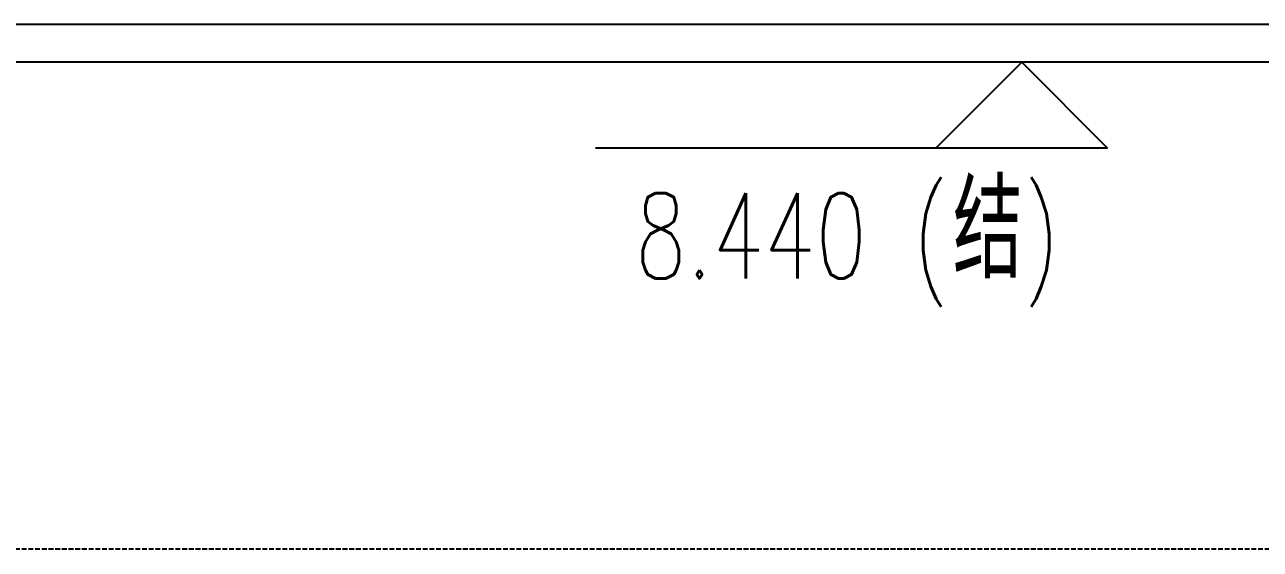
# Model space of a CAD drawing. Extents: x -1899985 to 1774885, y 556286 to 2175695.
# Drawn here: x -1757773 to -1756479, y 576187 to 576737 of the extents above; entities that cross this region are included whole.
import ezdxf

# ---------------------------------------------------------------- set-up
doc = ezdxf.new("R2010")
doc.units = 0
doc.header["$LTSCALE"] = 10
doc.header["$MEASUREMENT"] = 0
doc.linetypes.add('20剖面图$0$__DASH', pattern=[0.35, 0.25, -0.1])
doc.linetypes.add('20剖面图$0$DOTE', pattern=[2.42, 2, -0.2, 0.02, -0.2])
for name, color, linetype in [('20剖面图$0$A-AXIS-DOTE', 14, '20剖面图$0$DOTE'), ('20剖面图$0$A-LIN-V', 9, 'Continuous'), ('20剖面图$0$DIM_ELEV', 3, 'Continuous'), ('20剖面图$0$FHSGH10105-主梁-06', 7, 'Continuous'), ('20剖面图$0$PUB_TEXT', 7, 'Continuous'), ('A-LIN-V', 9, 'Continuous')]:
    doc.layers.add(name, color=color, linetype=linetype)
doc.styles.add('20剖面图$0$_TCH_DIM', font='SIMPLEX', dxfattribs={"bigfont": 'GBCBIG'})

# ---------------------------------------------------------------- blocks, each defined once
blk = doc.blocks.new('20剖面图$0$3243243')
at = {"layer": '20剖面图$0$FHSGH10105-主梁-06', "color": 4, "linetype": 'Continuous'}
for p, q in [((1562724.4, 576111.8), (1570255.4, 576111.8)), ((1562731.1, 576072.5), (1570255.4, 576072.5))]:
    blk.add_line(p, q, dxfattribs=at)
blk = doc.blocks.new('20剖面图$0$b234swerwr')
at = {"layer": '20剖面图$0$A-LIN-V', "xscale": -1}
blk.add_blockref('20剖面图$0$3243243', (-250, 0), dxfattribs=at)
blk = doc.blocks.new('20剖面图')
at = {"layer": '20剖面图$0$A-AXIS-DOTE', "linetype": '20剖面图$0$__DASH', "ltscale": 2}
blk.add_line((-1670110.4, 576187.3), (-1772486.1, 576187.3), dxfattribs=at)
at = {"layer": '20剖面图$0$DIM_ELEV'}
for p, q in [((-1756729.1, 576697.5), (-1756819.1, 576607.5)), ((-1756519.1, 576697.5), (-1756819.1, 576697.5)), ((-1756729.1, 576697.5), (-1756639.1, 576607.5)), ((-1756639.1, 576607.5), (-1757175.5, 576607.5))]:
    blk.add_line(p, q, dxfattribs=at)
at = {"layer": '20剖面图$0$A-LIN-V'}
blk.add_blockref('20剖面图$0$b234swerwr', (-190505, 625), dxfattribs=at)
at = {"layer": '20剖面图$0$PUB_TEXT', "style": '20剖面图$0$_TCH_DIM', "width": 0.705882}
for s, height, p in [('(', 89.2, (-1756843.1, 576471)), (')', 89.2, (-1756727.4, 576471)), ('8.440', 89.25, (-1757134.1, 576471))]:
    blk.add_text(s, height=height, dxfattribs=at).set_placement(p)
at = {"layer": '20剖面图$0$PUB_TEXT', "style": '20剖面图$0$_TCH_DIM'}
blk.add_text('结', height=101.3, dxfattribs=at).set_placement((-1756801.1, 576471))

msp = doc.modelspace()

# ---------------------------------------------------------------- block references
at = {"layer": 'A-LIN-V'}
msp.add_blockref('20剖面图', (0, 0), dxfattribs=at)

doc.saveas('drawing.dxf')
